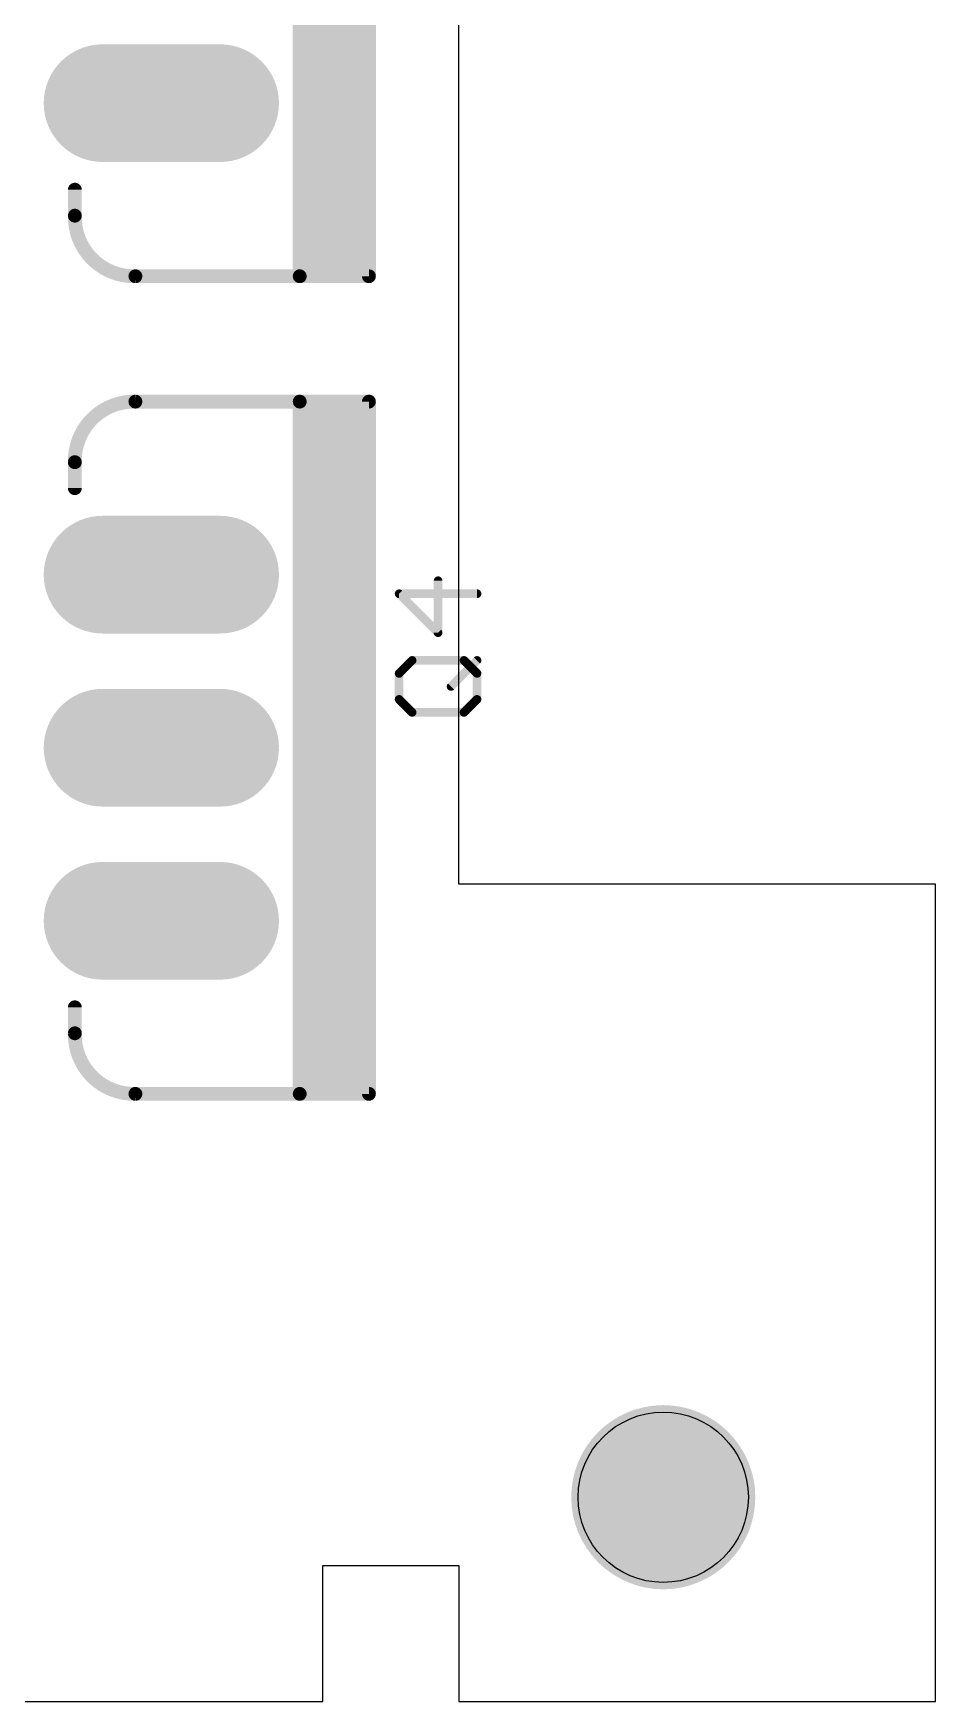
# Model space of a CAD drawing. Extents: x 0 to 100, y 0 to 40.
# Drawn here: x 86.75 to 100, y 0 to 24.48 of the extents above; entities that cross this region are included whole.
import ezdxf

# ---------------------------------------------------------------- set-up
doc = ezdxf.new("R2010")
doc.units = 0
for name, color, linetype in [('17', 94, 'CONTINUOUS'), ('20', 178, 'CONTINUOUS'), ('21', 250, 'CONTINUOUS'), ('25', 250, 'CONTINUOUS'), ('29', 250, 'CONTINUOUS')]:
    doc.layers.add(name, color=color, linetype=linetype)

# ---------------------------------------------------------------- blocks, each defined once
blk = doc.blocks.new('RECT')
blk.add_solid([(-0.5, -0.5), (0.5, -0.5), (-0.5, 0.5), (0.5, 0.5)])
blk = doc.blocks.new('LONGP100')
at = {"const_width": 1}
blk.add_lwpolyline([(-0.5, 0), (0.5, 0)], dxfattribs=at)
at = {"const_width": 0.5}
for points in [[(-0.5, 0.25, 1), (-0.5, -0.25)], [(0.5, -0.25, 1), (0.5, 0.25)]]:
    blk.add_lwpolyline(points, format="xyb", dxfattribs=at)

msp = doc.modelspace()

# ---------------------------------------------------------------- linework, layer by layer
at = {"layer": '20'}
for p, q in [((93, 12), (93, 28)), ((100, 12), (93, 12)), ((100, 0), (100, 12)), ((91, 0), (91, 2)), ((91, 2), (93, 2)), ((93, 2), (93, 0)), ((20, 0), (91, 0)), ((93, 0), (100, 0))]:
    msp.add_line(p, q, dxfattribs=at)
msp.add_circle((96, 3), 1.25, dxfattribs=at)
at = {"layer": '21', "const_width": 0.2032}
for points in [[(90.662, 20.92), (90.662, 31.08)], [(91.678, 31.08), (91.678, 20.92)], [(87.36, 21.809), (87.36, 22.19)], [(90.662, 20.92), (88.249, 20.92)], [(91.678, 20.92), (90.662, 20.92)], [(90.662, 19.08), (88.249, 19.08)], [(90.662, 8.92), (90.662, 19.08)], [(90.662, 19.08), (91.678, 19.08)], [(91.678, 19.08), (91.678, 8.92)], [(87.36, 18.191), (87.36, 17.81)], [(87.36, 9.809), (87.36, 10.19)], [(90.662, 8.92), (88.249, 8.92)], [(91.678, 8.92), (90.662, 8.92)]]:
    msp.add_lwpolyline(points, dxfattribs=at)
at = {"layer": '21'}
for points, const_width in [([(87.4108, 22.19, 1), (87.3092, 22.19)], 0.1016), ([(87.36, 21.809, 0.4286), (88.249, 20.92)], 0.2032), ([(87.4108, 21.8078, 1), (87.3092, 21.8102)], 0.1016), ([(87.3092, 21.809, 1), (87.4108, 21.809)], 0.1016), ([(88.249, 20.9708, 1), (88.249, 20.8692)], 0.1016), ([(88.2502, 20.8692, 1), (88.2478, 20.9708)], 0.1016), ([(90.662, 20.9708, 1), (90.662, 20.8692)], 0.1016), ([(90.6112, 20.92, 1), (90.7128, 20.92)], 0.1016), ([(90.662, 20.8692, 1), (90.662, 20.9708)], 0.1016), ([(91.6272, 20.92, 1), (91.7288, 20.92)], 0.1016), ([(91.678, 20.8692, 1), (91.678, 20.9708)], 0.1016), ([(88.249, 19.08, 0.4286), (87.36, 18.191)], 0.2032), ([(88.249, 19.1308, 1), (88.249, 19.0292)], 0.1016), ([(88.2478, 19.0292, 1), (88.2502, 19.1308)], 0.1016), ([(90.7128, 19.08, 1), (90.6112, 19.08)], 0.1016), ([(90.662, 19.1308, 1), (90.662, 19.0292)], 0.1016), ([(90.662, 19.0292, 1), (90.662, 19.1308)], 0.1016), ([(91.7288, 19.08, 1), (91.6272, 19.08)], 0.1016), ([(91.678, 19.0292, 1), (91.678, 19.1308)], 0.1016), ([(87.4108, 18.191, 1), (87.3092, 18.191)], 0.1016), ([(87.3092, 18.1898, 1), (87.4108, 18.1922)], 0.1016), ([(87.3092, 17.81, 1), (87.4108, 17.81)], 0.1016), ([(87.4108, 10.19, 1), (87.3092, 10.19)], 0.1016), ([(87.36, 9.809, 0.4286), (88.249, 8.92)], 0.2032), ([(87.4108, 9.8078, 1), (87.3092, 9.8102)], 0.1016), ([(87.3092, 9.809, 1), (87.4108, 9.809)], 0.1016), ([(88.249, 8.9708, 1), (88.249, 8.8692)], 0.1016), ([(88.2502, 8.8692, 1), (88.2478, 8.9708)], 0.1016), ([(90.662, 8.9708, 1), (90.662, 8.8692)], 0.1016), ([(90.6112, 8.92, 1), (90.7128, 8.92)], 0.1016), ([(90.662, 8.8692, 1), (90.662, 8.9708)], 0.1016), ([(91.6272, 8.92, 1), (91.7288, 8.92)], 0.1016), ([(91.678, 8.8692, 1), (91.678, 8.9708)], 0.1016)]:
    msp.add_lwpolyline(points, format="xyb", dxfattribs=dict(at, const_width=const_width))
at = {"layer": '25', "const_width": 0.127}
for points in [[(92.6935, 15.6881), (92.6935, 16.4507)], [(93.2655, 16.2601), (92.1215, 16.2601)], [(92.1215, 16.2601), (92.6935, 15.6881)], [(92.1215, 15.0907), (92.3122, 15.2814)], [(92.3122, 15.2814), (93.0748, 15.2814)], [(92.8842, 14.9), (93.2655, 15.2814)], [(93.0748, 15.2814), (93.2655, 15.0907)], [(92.1215, 14.7094), (92.1215, 15.0907)], [(93.2655, 15.0907), (93.2655, 14.7094)], [(92.3122, 14.5187), (92.1215, 14.7094)], [(93.2655, 14.7094), (93.0748, 14.5187)], [(93.0748, 14.5187), (92.3122, 14.5187)]]:
    msp.add_lwpolyline(points, dxfattribs=at)
at = {"layer": '25', "const_width": 0.0635}
for points in [[(92.7253, 16.4507, 1), (92.6618, 16.4507)], [(92.1215, 16.2918, 1), (92.1215, 16.2283)], [(92.144, 16.2825, 1), (92.0991, 16.2376)], [(93.2655, 16.2283, 1), (93.2655, 16.2918)], [(92.6618, 15.6881, 1), (92.7253, 15.6881)], [(92.6711, 15.6656, 1), (92.716, 15.7106)], [(92.3122, 15.3131, 1), (92.3122, 15.2496)], [(92.3346, 15.2589, 1), (92.2897, 15.3038)], [(93.0973, 15.3038, 1), (93.0524, 15.2589)], [(93.0748, 15.2496, 1), (93.0748, 15.3131)], [(93.288, 15.2589, 1), (93.243, 15.3038)], [(92.1533, 15.0907, 1), (92.0898, 15.0907)], [(92.0991, 15.1131, 1), (92.144, 15.0682)], [(92.8617, 14.9225, 1), (92.9066, 14.8776)], [(93.2973, 15.0907, 1), (93.2338, 15.0907)], [(93.243, 15.0682, 1), (93.288, 15.1131)], [(92.0898, 14.7094, 1), (92.1533, 14.7094)], [(92.144, 14.7318, 1), (92.0991, 14.6869)], [(93.2338, 14.7094, 1), (93.2973, 14.7094)], [(93.288, 14.6869, 1), (93.243, 14.7318)], [(92.3122, 14.5505, 1), (92.3122, 14.487)], [(92.2897, 14.4963, 1), (92.3346, 14.5412)], [(93.0524, 14.5412, 1), (93.0973, 14.4963)], [(93.0748, 14.487, 1), (93.0748, 14.5505)]]:
    msp.add_lwpolyline(points, format="xyb", dxfattribs=at)
at = {"layer": '29', "const_width": 1.3516}
msp.add_lwpolyline([(96, 2.3242, 1), (96, 3.6758, 1), (96, 2.3242)], format="xyb", dxfattribs=at)

# ---------------------------------------------------------------- block references
at = {"layer": '17', "xscale": 1.524, "yscale": 1.524}
for p in [(88.63, 23.46), (88.63, 23.46), (88.63, 16.54), (88.63, 16.54), (88.63, 14), (88.63, 14), (88.63, 11.46), (88.63, 11.46)]:
    msp.add_blockref('LONGP100', p, dxfattribs=at)
at = {"layer": '21', "xscale": 10.16, "yscale": 1.016, "rotation": 270}
for p in [(91.17, 26), (91.17, 14)]:
    msp.add_blockref('RECT', p, dxfattribs=at)
at = {"layer": '29', "xscale": 1.7272, "yscale": 1.7272}
for p in [(88.63, 23.46), (88.63, 16.54), (88.63, 14), (88.63, 11.46)]:
    msp.add_blockref('LONGP100', p, dxfattribs=at)

doc.saveas('drawing.dxf')
